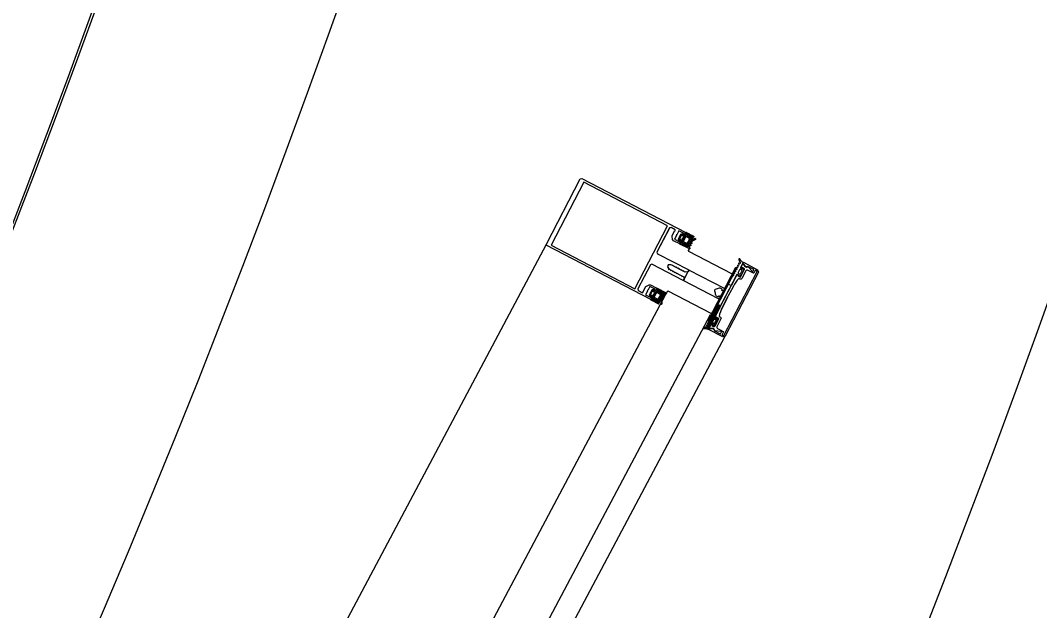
# Model space of a CAD drawing. Header units: millimetres. Extents: x -39 to 9534995, y -146829 to 289341.
# Drawn here: x 563161 to 564022, y -19077 to -18578 of the extents above; entities that cross this region are included whole.
import ezdxf
from ezdxf.enums import TextEntityAlignment as Align

# ---------------------------------------------------------------- set-up
doc = ezdxf.new("R2018")
doc.units = ezdxf.units.MM
for name, color, linetype, lineweight in [('АР_Маркер экспликации', 239, 'Continuous', 13), ('АР_Номер помещения', 250, 'Continuous', 9), ('АР_Перегородки витражные', 152, 'Continuous', 13), ('АР_Подоконники', 163, 'Continuous', 9), ('АР_Размеры дверей', 15, 'Continuous', 0), ('АР_Сущ Несущая стена', 250, 'Continuous', 50), ('ТОНКАЯ', 253, 'Continuous', 0)]:
    doc.layers.add(name, color=color, linetype=linetype, lineweight=lineweight)
doc.layers.add('АР_Названия помещений', color=124, linetype='Continuous', lineweight=5, plot=False)
doc.layers.add('АР_Помещения_площадь', color=19, linetype='Continuous', lineweight=9, plot=False)
doc.layers.get('АР_Размеры дверей').off()
doc.styles.add('ISOCPEUR', font='', dxfattribs={"height": 250})
doc.styles.get("Standard").update_dxf_attribs({"font": 'GOST.TTF'})
doc.styles.get('ISOCPEUR').set_extended_font_data('ISOCPEUR', italic=True)
pattern_1 = [(335.76716334, (-69115.3163, 318510.941), (0.651582564, 1.447617495), []), (65.76716334, (-69115.3163, 318510.941), (-1.447617495, 0.651582564), [])]
pattern_2 = [(56.05056814, (-325577.5326, -14427.2012), (-1.316880117, 0.886556827), []), (146.05056814, (-325577.5326, -14427.2012), (-0.886556827, -1.316880117), [])]

# ---------------------------------------------------------------- blocks, each defined once
blk = doc.blocks.new('*U86')
at = {"color": 7, "style": 'ISOCPEUR', "width": 0.7, "flags": 1}
blk.add_attdef('КАТЕГОРИЯ', (-499.17, -2092.19), '', height=250, dxfattribs=at)
at = {"layer": 'АР_Номер помещения', "color": 7, "style": 'ISOCPEUR', "width": 0.7}
blk.add_attdef('НОМЕР_ПОМЕЩЕНИЯ', text='', height=300, dxfattribs=at).set_placement((-13874.5, 6637.55), align=Align.MIDDLE_CENTER)
at = {"layer": 'АР_Помещения_площадь', "color": 7, "lineweight": 30, "width": 0.7, "flags": 104}
blk.add_attdef('ИМЯ_ПОМЕЩЕНИЯ', text='', height=100, dxfattribs=at).set_placement((157.63, 1217.14), align=Align.MIDDLE_CENTER)
at = {"layer": 'АР_Помещения_площадь', "color": 7, "style": 'ISOCPEUR', "width": 0.7}
blk.add_attdef('ПЛОЩАДЬ_ПОМЕЩЕНИЯ', text='', height=200, dxfattribs=at).set_placement((-12654.58, 407.67), align=Align.MIDDLE_RIGHT)
blk = doc.blocks.new('стойка витр.')
h = blk.add_hatch()
h.set_pattern_fill('ANSI37', scale=0.5, angle=-69.23284)
h.set_pattern_definition(pattern_1)
edge = h.paths.add_edge_path()
edge.add_line((-22.69, 14.14), (-23.04, 15.04))
edge.add_arc((-23.43, 14.89), 0.427, 20.76054, 72.29996)
edge.add_arc((-23.18, 15.7), 0.427, 110.76398, 252.28796, ccw=False)
edge.add_line((-23.33, 16.1), (-22.3, 16.49))
edge.add_arc((-22.24, 16.32), 0.183, 20.74896, 110.78537, ccw=False)
edge.add_line((-22.06, 16.38), (-22.02, 16.27))
edge.add_arc((-21.85, 16.33), 0.183, 200.76661, 335.77797)
edge.add_line((-21.68, 16.26), (-21.09, 17.79))
edge.add_arc((-21.7, 17.96), 0.637, 344.39284, 381.72488)
edge.add_line((-21.11, 18.19), (-22.58, 22.07))
edge.add_arc((-23.18, 21.85), 0.637, 19.80945, 57.14149)
edge.add_line((-22.84, 22.39), (-24.29, 23.14))
edge.add_arc((-24.37, 22.97), 0.183, 65.75635, 200.76772)
edge.add_line((-24.54, 22.91), (-24.5, 22.79))
edge.add_arc((-24.67, 22.73), 0.183, -69.25104, 20.78537, ccw=False)
edge.add_line((-24.6, 22.56), (-25.63, 22.17))
edge.add_arc((-25.78, 22.57), 0.427, 149.24636, 290.77035, ccw=False)
edge.add_arc((-26.51, 23), 0.427, 329.23437, 380.77379)
edge.add_line((-26.11, 23.15), (-26.5, 24.18))
edge.add_arc((-26.67, 24.12), 0.183, 20.74896, 110.78537)
edge.add_line((-26.74, 24.29), (-33.47, 21.74))
edge.add_arc((-33.37, 21.44), 0.306, 107.61202, 200.68829)
edge.add_line((-33.66, 21.34), (-33.4, 20.65))
edge.add_arc((-33.11, 20.76), 0.304, 200.74529, 225.81236)
edge.add_line((-33.33, 20.54), (-31.79, 18.91))
edge.add_arc((-32.01, 18.69), 0.305, -108.86284, 45.7814, ccw=False)
edge.add_arc((-28.71, 27.76), 9.95, 231.95433, 250.04117, ccw=False)
edge.add_arc((-35.14, 19.65), 0.4, 42.30929, 119.22504)
edge.add_arc((-34.91, 19.57), 0.602, 134.39501, 228.6478)
edge.add_arc((-28.54, 27.81), 11.02, 232.08735, 240.88894)
edge.add_arc((-36.89, 12.87), 6.09, 40.7589, 60.61437, ccw=False)
edge.add_arc((-32.5, 16.65), 0.305, -34.89588, 41.60272, ccw=False)
edge.add_line((-32.25, 16.47), (-32.76, 15.76))
edge.add_arc((-32.51, 15.58), 0.305, 145.11007, 256.42425)
edge.add_line((-32.58, 15.29), (-31.73, 15.09))
edge.add_arc((-31.8, 14.79), 0.305, -34.88993, 76.42425, ccw=False)
edge.add_line((-31.55, 14.62), (-32.06, 13.9))
edge.add_arc((-31.81, 13.73), 0.305, 145.11007, 256.42425)
edge.add_line((-31.88, 13.43), (-31.03, 13.24))
edge.add_arc((-31.1, 12.94), 0.305, -24.22466, 76.42043, ccw=False)
edge.add_line((-30.82, 12.82), (-31.6, 11.12))
edge.add_arc((-31.32, 11), 0.305, 155.77106, 290.74029)
edge.add_line((-31.21, 10.71), (-22.8, 13.9))
edge.add_arc((-22.87, 14.07), 0.183, 290.74896, 380.74896)
edge = h.paths.add_edge_path(flags=16)
edge.add_line((-23.1, 21.04), (-22.19, 18.63))
edge.add_arc((-22.7, 18.44), 0.541, -69.23284, 20.76716, ccw=False)
edge.add_line((-22.51, 17.93), (-23.43, 17.58))
edge.add_arc((-23.62, 18.09), 0.541, 200.76716, 290.76716, ccw=False)
edge.add_line((-24.13, 17.9), (-25.04, 20.31))
edge.add_arc((-24.54, 20.5), 0.541, 110.76716, 200.76716, ccw=False)
edge.add_line((-24.73, 21), (-23.8, 21.35))
edge.add_arc((-23.61, 20.85), 0.541, 20.76716, 110.76716, ccw=False)
edge = h.paths.add_edge_path(flags=16)
edge.add_line((-26.85, 20.26), (-25.51, 16.73))
edge.add_arc((-26.02, 16.54), 0.541, -69.23284, 20.76716, ccw=False)
edge.add_line((-25.83, 16.03), (-28.23, 15.12))
edge.add_arc((-28.43, 15.63), 0.541, 200.76716, 290.76716, ccw=False)
edge.add_line((-28.93, 15.43), (-30.27, 18.96))
edge.add_arc((-29.76, 19.16), 0.541, 110.76716, 200.76716, ccw=False)
edge.add_line((-29.96, 19.66), (-27.55, 20.58))
edge.add_arc((-27.36, 20.07), 0.541, 20.76716, 110.76716, ccw=False)
h = blk.add_hatch()
h.set_pattern_fill('ANSI37', scale=0.5, angle=-69.23284)
h.set_pattern_definition(pattern_1)
edge = h.paths.add_edge_path()
edge.add_line((-7.61, -25.63), (-7.27, -26.53))
edge.add_arc((-7.67, -26.68), 0.427, -30.76563, 20.77379, ccw=False)
edge.add_arc((-6.94, -27.12), 0.427, 149.24636, 290.77035)
edge.add_line((-6.79, -27.52), (-5.76, -27.13))
edge.add_arc((-5.83, -26.96), 0.183, 290.74896, 380.78537)
edge.add_line((-5.66, -26.89), (-5.7, -26.78))
edge.add_arc((-5.53, -26.71), 0.183, 65.75635, 200.76772, ccw=False)
edge.add_line((-5.45, -26.55), (-3.99, -27.3))
edge.add_arc((-4.34, -27.83), 0.637, 19.80945, 57.14149, ccw=False)
edge.add_line((-3.74, -27.62), (-2.27, -31.49))
edge.add_arc((-2.86, -31.73), 0.637, -15.60716, 21.72488, ccw=False)
edge.add_line((-2.25, -31.9), (-2.84, -33.43))
edge.add_arc((-3.01, -33.35), 0.183, 200.76661, 335.77797, ccw=False)
edge.add_line((-3.18, -33.42), (-3.22, -33.3))
edge.add_arc((-3.39, -33.37), 0.183, 20.74896, 110.78537)
edge.add_line((-3.46, -33.2), (-4.49, -33.59))
edge.add_arc((-4.33, -33.99), 0.427, 110.76398, 252.28796)
edge.add_arc((-4.59, -34.8), 0.427, 20.76054, 72.29996, ccw=False)
edge.add_line((-4.19, -34.65), (-3.81, -35.67))
edge.add_arc((-3.98, -35.74), 0.183, -69.25104, 20.78537, ccw=False)
edge.add_line((-3.91, -35.91), (-10.64, -38.46))
edge.add_arc((-10.76, -38.18), 0.306, 200.84604, 293.92231, ccw=False)
edge.add_line((-11.05, -38.29), (-11.31, -37.61))
edge.add_arc((-11.02, -37.5), 0.304, 175.72197, 200.78904, ccw=False)
edge.add_line((-11.33, -37.48), (-11.26, -35.23))
edge.add_arc((-11.57, -35.21), 0.305, 355.75293, 510.39717)
edge.add_arc((-3.09, -39.81), 9.95, 151.49316, 169.57999)
edge.add_arc((-13.27, -38.01), 0.4, 282.30929, 359.22504, ccw=False)
edge.add_arc((-13.16, -37.8), 0.602, 172.88652, 267.13932, ccw=False)
edge.add_arc((-2.92, -39.74), 11.02, 160.64539, 169.44698, ccw=False)
edge.add_arc((-19.08, -34.1), 6.09, 340.91996, 360.77542)
edge.add_arc((-13.29, -34.01), 0.305, 359.93161, 436.4302)
edge.add_line((-13.22, -33.72), (-14.08, -33.52))
edge.add_arc((-14.01, -33.22), 0.305, 145.11007, 256.42425, ccw=False)
edge.add_line((-14.26, -33.05), (-13.74, -32.33))
edge.add_arc((-13.99, -32.16), 0.305, 325.11007, 436.42425)
edge.add_line((-13.92, -31.86), (-14.78, -31.67))
edge.add_arc((-14.71, -31.37), 0.305, 145.11007, 256.42425, ccw=False)
edge.add_line((-14.96, -31.2), (-14.45, -30.48))
edge.add_arc((-14.7, -30.31), 0.305, 325.11389, 425.75899)
edge.add_line((-14.57, -30.03), (-16.28, -29.28))
edge.add_arc((-16.16, -29), 0.305, 110.79404, 245.76326, ccw=False)
edge.add_line((-16.26, -28.71), (-7.85, -25.52))
edge.add_arc((-7.79, -25.69), 0.183, 20.78537, 110.78537, ccw=False)
edge = h.paths.add_edge_path(flags=16)
edge.add_line((-3.34, -31.07), (-4.26, -28.66))
edge.add_arc((-4.76, -28.85), 0.541, 20.76716, 110.76716)
edge.add_line((-4.96, -28.35), (-5.88, -28.7))
edge.add_arc((-5.69, -29.21), 0.541, 110.76716, 200.76716)
edge.add_line((-6.19, -29.4), (-5.28, -31.8))
edge.add_arc((-4.78, -31.61), 0.541, 200.76716, 290.76716)
edge.add_line((-4.58, -32.12), (-3.66, -31.77))
edge.add_arc((-3.85, -31.26), 0.541, 290.76716, 380.76716)
edge = h.paths.add_edge_path(flags=16)
edge.add_line((-6.67, -32.97), (-8, -29.44))
edge.add_arc((-8.51, -29.63), 0.541, 20.76716, 110.76716)
edge.add_line((-8.7, -29.13), (-11.11, -30.04))
edge.add_arc((-10.92, -30.55), 0.541, 110.76716, 200.76716)
edge.add_line((-11.42, -30.74), (-10.09, -34.27))
edge.add_arc((-9.58, -34.08), 0.541, 200.76716, 290.76716)
edge.add_line((-9.39, -34.58), (-6.98, -33.67))
edge.add_arc((-7.17, -33.16), 0.541, 290.76716, 380.76716)
h = blk.add_hatch()
h.set_pattern_fill('ANSI37', scale=0.5, angle=-69.23284)
h.set_pattern_definition([(335.76716334, (-69115.9168, 318510.7132), (0.651582564, 1.447617495), []), (65.76716334, (-69115.9168, 318510.7132), (-1.447617495, 0.651582564), [])])
edge = h.paths.add_edge_path()
edge.add_arc((-61.42, -46.18), 0.549, 155.76571, 200.76716)
edge.add_line((-61.92, -45.96), (-61.22, -44.38))
edge.add_arc((-61.05, -44.46), 0.183, 20.76716, 155.76571)
edge.add_line((-60.88, -44.39), (-60.79, -44.62))
edge.add_arc((-60.62, -44.56), 0.183, 200.76716, 290.76716)
edge.add_line((-60.56, -44.73), (-59.42, -44.3))
edge.add_arc((-59.57, -43.9), 0.427, -69.23284, 72.29364)
edge.add_arc((-59.31, -43.08), 0.427, 200.76716, 252.29364)
edge.add_line((-59.71, -43.24), (-63.01, -34.52))
edge.add_arc((-62.72, -34.42), 0.305, 110.76716, 200.76716)
edge.add_line((-62.83, -34.13), (-60.55, -33.27))
edge.add_arc((-60.44, -33.55), 0.304, 76.40287, 110.76716)
edge.add_line((-60.37, -33.26), (-60.07, -33.59))
edge.add_arc((-108.21, -55.86), 53.04, 16.7114, 24.82293)
edge.add_line((-57.41, -40.61), (-57.92, -41.32))
edge.add_arc((-57.67, -41.5), 0.305, 145.11089, 256.42344)
edge.add_line((-57.74, -41.8), (-56.89, -41.99))
edge.add_arc((-56.96, -42.29), 0.305, -34.88911, 76.42344)
edge.add_line((-56.71, -42.46), (-57.17, -43.29))
edge.add_arc((-56.92, -43.47), 0.305, 145.11089, 256.42344)
edge.add_line((-57, -43.76), (-56.14, -43.96))
edge.add_arc((-56.21, -44.26), 0.305, -34.88911, 76.42344)
edge.add_line((-55.96, -44.43), (-56.47, -45.15))
edge.add_arc((-56.22, -45.32), 0.305, 145.11089, 256.42344)
edge.add_line((-56.29, -45.62), (-55.44, -45.81))
edge.add_arc((-55.51, -46.11), 0.305, -34.88911, 76.42344)
edge.add_line((-55.26, -46.28), (-55.77, -47))
edge.add_arc((-55.52, -47.17), 0.305, 145.11089, 256.42344)
edge.add_line((-55.59, -47.47), (-54.69, -47.78))
edge.add_arc((-54.76, -48.08), 0.305, -34.88911, 76.42344)
edge.add_line((-54.51, -48.25), (-55.02, -48.97))
edge.add_arc((-54.77, -49.14), 0.305, 145.11089, 256.42344)
edge.add_line((-54.84, -49.44), (-53.99, -49.63))
edge.add_arc((-54.06, -49.93), 0.305, -34.88911, 76.42344)
edge.add_line((-53.81, -50.1), (-54.32, -50.82))
edge.add_arc((-54.07, -50.99), 0.305, 145.11089, 256.42344)
edge.add_line((-54.14, -51.29), (-53.29, -51.47))
edge.add_arc((-53.36, -51.77), 0.305, -43.67509, 76.4279)
edge.add_line((-53.14, -51.98), (-53.81, -52.62))
edge.add_arc((-53.59, -52.83), 0.305, 136.32859, 262.74713)
edge.add_arc((-54.64, -61.06), 7.99, 59.58604, 82.74713)
edge.add_arc((-50.75, -54.43), 0.305, 253.29101, 419.58604)
edge.add_arc((-52.57, -60.51), 6.03, 73.29101, 110.76716)
edge.add_line((-54.71, -54.86), (-54.82, -54.91))
edge.add_arc((-54.98, -54.51), 0.427, 200.76716, 290.76716)
edge.add_line((-55.37, -54.66), (-56.71, -51.12))
edge.add_arc((-56.32, -50.97), 0.427, 149.23664, 200.76716)
edge.add_arc((-57.05, -50.54), 0.427, -30.76336, 40.0143)
edge.add_arc((-57.05, -50.54), 0.427, 40.00046, 110.76716)
edge.add_line((-57.2, -50.14), (-58.34, -50.57))
edge.add_arc((-58.28, -50.74), 0.183, 110.76716, 200.76716)
edge.add_line((-58.45, -50.81), (-58.36, -51.03))
edge.add_arc((-58.53, -51.1), 0.183, 245.76862, 380.76716)
edge.add_line((-58.61, -51.27), (-60.18, -50.56))
edge.add_arc((-59.95, -50.06), 0.549, 200.76716, 245.76862)
edge.add_line((-60.47, -50.25), (-61.94, -46.38))
edge = h.paths.add_edge_path(flags=16)
edge.add_arc((-59.36, -49.04), 0.541, 200.76716, 290.76716)
edge.add_line((-60.78, -46.83), (-59.87, -49.23))
edge.add_arc((-60.27, -46.63), 0.541, 110.76716, 200.76716)
edge.add_line((-59.31, -45.69), (-60.46, -46.13))
edge.add_arc((-59.12, -46.2), 0.541, 20.76716, 110.76716)
edge.add_line((-57.7, -48.41), (-58.61, -46))
edge.add_arc((-58.21, -48.6), 0.541, -69.23284, 20.76716)
edge.add_line((-59.17, -49.55), (-58.01, -49.11))
at = {"lineweight": 0, "ltscale": 100, "transparency": 33554687}
for points in [[(65.93, 59.28), (-26.64, 24.18), (-25.91, 22.24), (-25.28, 21.96), (-24.82, 22.13), (-25.21, 23.16), (-20.54, 24.93), (-19.2, 21.4), (-18.77, 21.3), (-18.98, 20.83), (-17.68, 17.41), (-22.36, 15.63), (-22.7, 16.55), (-23.16, 16.37), (-23.44, 15.74), (-22.75, 13.92), (-17.17, 16.04), (-16.24, 17.04), (-15.47, 19.81), (-15.44, 20.08), (-17.04, 24.3), (-17.4, 24.56), (-17.47, 25.44), (-13.71, 26.87), (-12.45, 26.3), (-4.31, 4.82), (-4.87, 3.56), (-32.69, -6.98), (-32.79, -7.41), (-32.4, -8.44), (-31.1, -9.12), (-30.3, -8.82), (-29.78, -9.14), (-28.64, -8.71), (-28.59, -8.17), (-28.19, -8.54), (-27.05, -8.11), (-26.88, -7.52), (-26.48, -7.89), (-25.34, -7.46), (-25.28, -6.91), (-24.77, -7.24), (-23.63, -6.81), (-23.57, -6.27), (-23.06, -6.59), (-21.92, -6.16), (-21.86, -5.62), (-21.46, -5.99), (-20.32, -5.55), (-20.15, -4.97), (-19.75, -5.34), (-18.61, -4.91), (-18.44, -4.32), (-18.04, -4.69), (-17.36, -4.43), (-15.14, -4.76), (-14.54, -6.36), (-15.79, -7.88), (-15.87, -8.69), (-16.27, -8.32), (-17.41, -8.75), (-17.58, -9.34), (-17.98, -8.97), (-19.12, -9.4), (-19.29, -9.99), (-19.69, -9.62), (-20.83, -10.05), (-20.89, -10.59), (-21.4, -10.27), (-22.54, -10.7), (-22.6, -11.24), (-23, -10.87), (-24.25, -11.35), (-24.31, -11.89), (-24.71, -11.52), (-25.85, -11.95), (-26.02, -12.54), (-26.42, -12.17), (-27.56, -12.6), (-27.61, -13.14), (-28.13, -12.82), (-29.27, -13.25), (-29.32, -13.79), (-29.89, -15.05), (-29.46, -16.19), (-29.14, -16.33), (-1.33, -5.78), (-0.07, -6.35), (8.12, -27.94), (7.55, -29.2), (3.79, -30.63), (3.22, -29.8), (3.36, -29.49), (1.72, -25.16), (1.56, -25.09), (-0.9, -23.41), (-2.26, -23.27), (-7.84, -25.39), (-7.15, -27.22), (-6.48, -27.61), (-6.02, -27.44), (-6.41, -26.41), (-1.74, -24.64), (-0.4, -28.17), (0.03, -28.27), (-0.18, -28.74), (1.11, -32.16), (-3.56, -33.94), (-3.91, -33.03), (-4.36, -33.2), (-4.65, -33.83), (-3.95, -35.65), (88.62, -0.55), (89.18, 0.71), (67.18, 58.72)], [(63.81, 56.26), (85.07, 0.19), (10.63, -28.03), (-10.63, 28.03)], [(-68.59, -58.47), (-90.15, -1.6), (-90.01, -1.28), (-88.98, -0.9), (-88.55, -0.99), (-87.69, -3.27), (-87.38, -3.41), (-86.69, -3.16), (-86.44, -2.8), (-87.3, -0.52), (-87.16, -0.2), (-82.03, 1.74), (-80.54, 1.26), (-79.7, 1.45), (-77.34, 4.17), (-77.83, 4.77), (-90.48, -0.03), (-91.45, -1.96), (-69.8, -59.05), (-67.8, -59.86), (-55.14, -55.06), (-55.17, -54.29), (-58.74, -53.82), (-59.5, -54.24), (-60.25, -55.69), (-65.38, -57.64), (-65.74, -57.38), (-66.6, -55.1), (-67.03, -55.01), (-67.71, -55.27), (-67.85, -55.58), (-66.99, -57.86), (-67.2, -58.33), (-68.23, -58.72)]]:
    blk.add_lwpolyline(points, close=True, dxfattribs=at)
at = {"color": 7, "lineweight": 0, "ltscale": 100, "transparency": 33554687}
for points in [[(-22.69, 14.14), (-23.04, 15.04, 0.228752), (-23.31, 15.29, -0.710164), (-23.33, 16.1), (-22.3, 16.49, -0.4144), (-22.06, 16.38), (-22.02, 16.27, 0.66825), (-21.68, 16.26), (-21.09, 17.79, 0.164348), (-21.11, 18.19), (-22.58, 22.07, 0.164348), (-22.84, 22.39), (-24.29, 23.14, 0.66825), (-24.54, 22.91), (-24.5, 22.79, -0.4144), (-24.6, 22.56), (-25.63, 22.17, -0.710164), (-26.15, 22.79, 0.228752), (-26.11, 23.15), (-26.5, 24.18, 0.4144), (-26.74, 24.29), (-33.47, 21.74, 0.430028), (-33.66, 21.34), (-33.4, 20.65, 0.109814), (-33.33, 20.54), (-31.79, 18.91, -0.800036), (-32.1, 18.4, -0.079083), (-34.84, 19.92, 0.348803), (-35.33, 20, 0.436125), (-35.31, 19.11, 0.038423), (-33.9, 18.18, -0.086853), (-32.27, 16.85, -0.346763), (-32.25, 16.47), (-32.76, 15.76, 0.527877), (-32.58, 15.29), (-31.73, 15.09, -0.527877), (-31.55, 14.62), (-32.06, 13.9, 0.527877), (-31.88, 13.43), (-31.03, 13.24, -0.469739), (-30.82, 12.82), (-31.6, 11.12, 0.667984), (-31.21, 10.71), (-22.8, 13.9, 0.414214)], [(-74.06, 3.31, 0.57795), (-74.29, 3.79), (-75.22, 3.83, -0.615334), (-75.42, 4.33, 0.101403), (-73.83, 7.12, 0.887085), (-74.38, 7.37, -0.164997), (-77.38, 4.91), (-77.49, 4.86, 0.414304), (-77.74, 4.31), (-76.4, 0.78, 0.228696), (-76.13, 0.52, -0.319049), (-75.83, 0.13, -0.319002), (-76.11, -0.28), (-77.25, -0.72, -0.4144), (-77.48, -0.61), (-77.57, -0.38, 0.668339), (-77.91, -0.37), (-78.61, -1.94, 0.198883), (-78.63, -2.36), (-77.16, -6.24, 0.198883), (-76.87, -6.54), (-75.3, -7.25, 0.668339), (-75.05, -7.02), (-75.14, -6.79, -0.4144), (-75.03, -6.56), (-73.89, -6.12, -0.710202), (-73.37, -6.74, 0.228696), (-73.41, -7.11), (-70.1, -15.82, 0.414362), (-69.71, -16), (-67.43, -15.13, 0.151171), (-67.29, -15.02), (-67.28, -14.57, 0.035408), (-69.94, -7.55), (-70.8, -7.36, -0.527868), (-70.98, -6.89), (-70.47, -6.17, 0.527868), (-70.65, -5.7), (-71.55, -5.39, -0.527868), (-71.73, -4.92), (-71.21, -4.2, 0.527868), (-71.39, -3.73), (-72.25, -3.54, -0.527868), (-72.43, -3.07), (-71.92, -2.35, 0.527868), (-72.1, -1.88), (-72.95, -1.68, -0.527868), (-73.13, -1.21), (-72.66, -0.38, 0.527868), (-72.84, 0.09), (-73.7, 0.28, -0.527868), (-73.88, 0.75), (-73.37, 1.47, 0.527868), (-73.54, 1.94), (-74.4, 2.14, -0.527868), (-74.58, 2.61)], [(-7.61, -25.63), (-7.27, -26.53, -0.228752), (-7.31, -26.9, 0.710164), (-6.79, -27.52), (-5.76, -27.13, 0.4144), (-5.66, -26.89), (-5.7, -26.78, -0.66825), (-5.45, -26.55), (-3.99, -27.3, -0.164348), (-3.74, -27.62), (-2.27, -31.49, -0.164348), (-2.25, -31.9), (-2.84, -33.43, -0.66825), (-3.18, -33.42), (-3.22, -33.3, 0.4144), (-3.46, -33.2), (-4.49, -33.59, 0.710164), (-4.46, -34.39, -0.228752), (-4.19, -34.65), (-3.81, -35.67, -0.4144), (-3.91, -35.91), (-10.64, -38.46, -0.430028), (-11.05, -38.29), (-11.31, -37.61, -0.109814), (-11.33, -37.48), (-11.26, -35.23, 0.800036), (-11.83, -35.06, 0.079083), (-12.87, -38.01, -0.348803), (-13.19, -38.4, -0.436125), (-13.76, -37.72, -0.038423), (-13.32, -36.09, 0.086853), (-12.99, -34.01, 0.346763), (-13.22, -33.72), (-14.08, -33.52, -0.527877), (-14.26, -33.05), (-13.74, -32.33, 0.527877), (-13.92, -31.86), (-14.78, -31.67, -0.527877), (-14.96, -31.2), (-14.45, -30.48, 0.469739), (-14.57, -30.03), (-16.28, -29.28, -0.667984), (-16.26, -28.71), (-7.85, -25.52, -0.414214)], [(-53.29, -51.47, -0.57795), (-53.14, -51.98), (-53.81, -52.62, 0.615334), (-53.63, -53.14, -0.101403), (-50.59, -54.17, -0.887085), (-50.84, -54.73, 0.164997), (-54.71, -54.86), (-54.82, -54.91, -0.414304), (-55.37, -54.66), (-56.71, -51.12, -0.228696), (-56.68, -50.76, 0.319049), (-56.72, -50.26, 0.319002), (-57.2, -50.14), (-58.34, -50.57, 0.4144), (-58.45, -50.81), (-58.36, -51.03, -0.668339), (-58.61, -51.27), (-60.18, -50.56, -0.198883), (-60.47, -50.25), (-61.94, -46.38, -0.198883), (-61.92, -45.96), (-61.22, -44.38, -0.668339), (-60.88, -44.39), (-60.79, -44.62, 0.4144), (-60.56, -44.73), (-59.42, -44.3, 0.710202), (-59.44, -43.49, -0.228696), (-59.71, -43.24), (-63.01, -34.52, -0.414362), (-62.83, -34.13), (-60.55, -33.27, -0.151171), (-60.37, -33.26), (-60.07, -33.59, -0.035408), (-57.41, -40.61), (-57.92, -41.32, 0.527868), (-57.74, -41.8), (-56.89, -41.99, -0.527868), (-56.71, -42.46), (-57.17, -43.29, 0.527868), (-57, -43.76), (-56.14, -43.96, -0.527868), (-55.96, -44.43), (-56.47, -45.15, 0.527868), (-56.29, -45.62), (-55.44, -45.81, -0.527868), (-55.26, -46.28), (-55.77, -47, 0.527868), (-55.59, -47.47), (-54.69, -47.78, -0.527868), (-54.51, -48.25), (-55.02, -48.97, 0.527868), (-54.84, -49.44), (-53.99, -49.63, -0.527868), (-53.81, -50.1), (-54.32, -50.82, 0.527868), (-54.14, -51.29)]]:
    blk.add_lwpolyline(points, format="xyb", close=True, dxfattribs=at)
at = {"color": 7}
for points in [[(-26.85, 20.26), (-25.51, 16.73, -0.414214), (-25.83, 16.03), (-28.23, 15.12, -0.414214), (-28.93, 15.43), (-30.27, 18.96, -0.414214), (-29.96, 19.66), (-27.55, 20.58, -0.414214)], [(-23.1, 21.04), (-22.19, 18.63, -0.414214), (-22.51, 17.93), (-23.43, 17.58, -0.414214), (-24.13, 17.9), (-25.04, 20.31, -0.414214), (-24.73, 21), (-23.8, 21.35, -0.414214)], [(-75.33, -1.91), (-74.42, -4.31, -0.414214), (-74.74, -5.01), (-75.89, -5.45, -0.414214), (-76.59, -5.13), (-77.5, -2.73, -0.414214), (-77.19, -2.03), (-76.03, -1.59, -0.414214)], [(-6.67, -32.97), (-8, -29.44, 0.414214), (-8.7, -29.13), (-11.11, -30.04, 0.414214), (-11.42, -30.74), (-10.09, -34.27, 0.414214), (-9.39, -34.58), (-6.98, -33.67, 0.414214)], [(-3.34, -31.07), (-4.26, -28.66, 0.414214), (-4.96, -28.35), (-5.88, -28.7, 0.414214), (-6.19, -29.4), (-5.28, -31.8, 0.414214), (-4.58, -32.12), (-3.66, -31.77, 0.414214)], [(-57.7, -48.41), (-58.61, -46, 0.414214), (-59.31, -45.69), (-60.46, -46.13, 0.414214), (-60.78, -46.83), (-59.87, -49.23, 0.414214), (-59.17, -49.55), (-58.01, -49.11, 0.414214)]]:
    blk.add_lwpolyline(points, format="xyb", close=True, dxfattribs=at)
at = {"color": 7, "lineweight": 0, "ltscale": 100, "transparency": 33554687}
for points in [[(-26.74, 24.29), (-26.74, 24.29)], [(-22.8, 13.9), (-22.8, 13.9)], [(-72.01, 0.07), (-72.92, -0.28)]]:
    blk.add_lwpolyline(points, dxfattribs=at)
at = {"lineweight": 0, "ltscale": 100, "transparency": 33554687}
for points in [[(-69.84, -5.63), (-69.21, -5.92), (-30.91, 8.61), (-30.63, 9.24), (-31.19, 10.72)], [(-56.06, -41.98), (-55.78, -41.35), (-17.47, -26.83), (-16.84, -27.11), (-16.28, -28.59)]]:
    blk.add_lwpolyline(points, dxfattribs=at)
for points in [[(-73.55, -6.31), (-74.18, -6.03), (-74.75, -6.24), (-74.41, -7.15), (-76.57, -7.98, -0.414362), (-76.97, -7.8), (-79.34, -1.53, -0.414326), (-78.74, -0.19), (-77.26, 0.37), (-76.87, -0.66), (-76.3, -0.44), (-76.06, 0.3), (-77.27, 3.49, 0.551224), (-77.78, 3.6), (-79.92, 1.35, -0.267349), (-80.92, 1.06), (-82.09, 1.4, 0.249629), (-82.59, 1.27), (-86.2, -1.93, 0.827043), (-85.64, -2.84), (-82.1, -1.5, -0.414326), (-80.76, -2.11), (-78.13, -9.06, 0.414326), (-76.79, -9.66), (-75.65, -9.23, -0.082799), (-71.78, -16.33), (-68.28, -25.57), (-67.85, -25.67), (-68.07, -26.14), (-64.61, -35.26, -0.082799), (-62.79, -43.14), (-63.93, -43.57, 0.414326), (-64.53, -44.91), (-61.9, -51.86, -0.414326), (-62.5, -53.2), (-66.03, -54.54, 0.827043), (-65.85, -55.6), (-61.02, -55.6, 0.249629), (-60.56, -55.36), (-59.91, -54.33, -0.267349), (-58.98, -53.89), (-55.88, -54.15, 0.551224), (-55.57, -53.74), (-56.78, -50.55), (-57.45, -50.15), (-58.02, -50.37), (-57.63, -51.39), (-59.11, -51.95, -0.414326), (-60.45, -51.35), (-62.83, -45.08, -0.414362), (-62.65, -44.69), (-60.49, -43.87), (-60.14, -44.78), (-59.57, -44.56), (-59.29, -43.93)], [(-32.4, -8.44), (-32.79, -7.41, 0.523933), (-33.22, -7.19), (-64.21, -18.94, 0.414326), (-64.53, -19.65), (-64.05, -20.9, 0.410627), (-63.35, -21.22), (-62.72, -20.98, 0.492552), (-62.57, -20.68), (-62.75, -20.21, -0.441111), (-62.61, -19.9), (-60.84, -19.29, -0.208057), (-59.95, -19.4, -0.000016), (-56.88, -20.79, -0.439819), (-56.36, -22.16, -0.000016), (-57.74, -25.22, -0.208057), (-58.33, -25.9), (-60.06, -26.62, -0.441111), (-60.37, -26.48), (-60.55, -26.01, 0.492552), (-60.86, -25.88), (-61.49, -26.12, 0.410627), (-61.81, -26.83), (-61.33, -28.08, 0.414326), (-60.62, -28.4), (-29.63, -16.65, 0.523933), (-29.46, -16.19), (-29.85, -15.16)]]:
    blk.add_lwpolyline(points, format="xyb", close=True, dxfattribs=at)
blk.add_lwpolyline([(-72.92, -0.28), (-54.81, -48.03), (-53.9, -47.68), (-72.01, 0.07)], close=True)
at = {"color": 7, "lineweight": 0, "ltscale": 100, "transparency": 33554687}
blk.add_arc((-33.37, 21.44), 0.305, 110.75619, 200.77789, dxfattribs=at)
blk = doc.blocks.new('A$Cf7573d2c')
h = blk.add_hatch()
h.set_pattern_fill('ANSI37', color=5, scale=0.5, angle=11.05057)
h.set_pattern_definition(pattern_2)
edge = h.paths.add_edge_path()
edge.add_line((53.16, -71.84), (54.1, -71.66))
edge.add_arc((54.18, -72.08), 0.427, 49.51777, 101.05719, ccw=False)
edge.add_arc((54.74, -71.43), 0.427, 229.52977, 371.05375)
edge.add_line((55.16, -71.35), (54.94, -70.27))
edge.add_arc((54.77, -70.31), 0.183, 11.03236, 101.06877)
edge.add_line((54.73, -70.13), (54.61, -70.15))
edge.add_arc((54.58, -69.97), 0.183, 146.03976, 281.05113, ccw=False)
edge.add_line((54.42, -69.87), (55.41, -68.56))
edge.add_arc((55.88, -68.99), 0.637, 100.09285, 137.42489, ccw=False)
edge.add_line((55.77, -68.36), (59.84, -67.57))
edge.add_arc((59.97, -68.19), 0.637, 64.67625, 102.00828, ccw=False)
edge.add_line((60.24, -67.61), (61.65, -68.46))
edge.add_arc((61.55, -68.61), 0.183, -78.94999, 56.06138, ccw=False)
edge.add_line((61.58, -68.79), (61.46, -68.81))
edge.add_arc((61.5, -68.99), 0.183, 101.03236, 191.06877)
edge.add_line((61.32, -69.03), (61.53, -70.1))
edge.add_arc((61.95, -70.02), 0.427, 191.04738, 332.57137)
edge.add_arc((62.7, -70.41), 0.427, 101.04395, 152.58336, ccw=False)
edge.add_line((62.62, -70), (63.7, -69.79))
edge.add_arc((63.73, -69.97), 0.183, 11.03236, 101.06877, ccw=False)
edge.add_line((63.91, -69.93), (65.29, -76.99))
edge.add_arc((65, -77.07), 0.306, -78.87056, 14.20571, ccw=False)
edge.add_line((65.05, -77.36), (64.34, -77.51))
edge.add_arc((64.28, -77.21), 0.304, 256.00537, 281.07244, ccw=False)
edge.add_line((64.2, -77.5), (62.01, -77.06))
edge.add_arc((61.93, -77.36), 0.305, 76.03633, 230.68057)
edge.add_arc((67.9, -69.77), 9.95, 231.77656, 249.8634)
edge.add_arc((64.4, -79.51), 0.4, 2.59269, 79.50844, ccw=False)
edge.add_arc((64.21, -79.36), 0.602, 253.16993, 347.42272, ccw=False)
edge.add_arc((67.85, -69.6), 11.02, 240.92879, 249.73039, ccw=False)
edge.add_arc((59.57, -84.57), 6.09, 61.20336, 81.05883)
edge.add_arc((60.46, -78.85), 0.305, 80.21501, 156.71361)
edge.add_line((60.18, -78.73), (59.84, -79.55))
edge.add_arc((59.56, -79.43), 0.305, 225.39348, 336.70766, ccw=False)
edge.add_line((59.35, -79.64), (58.73, -79.02))
edge.add_arc((58.52, -79.23), 0.305, 45.39348, 156.70766)
edge.add_line((58.24, -79.11), (57.9, -79.93))
edge.add_arc((57.62, -79.8), 0.305, 225.39348, 336.70766, ccw=False)
edge.add_line((57.4, -80.02), (56.78, -79.4))
edge.add_arc((56.57, -79.61), 0.305, 45.3973, 146.04239)
edge.add_line((56.32, -79.44), (55.29, -81))
edge.add_arc((55.04, -80.83), 0.305, 191.07744, 326.04667, ccw=False)
edge.add_line((54.74, -80.89), (53.01, -72.06))
edge.add_arc((53.19, -72.02), 0.183, 101.06877, 191.06877, ccw=False)
edge = h.paths.add_edge_path(flags=16)
edge.add_line((59.24, -68.55), (56.71, -69.05))
edge.add_arc((56.81, -69.58), 0.541, 101.05057, 191.05057)
edge.add_line((56.28, -69.68), (56.47, -70.65))
edge.add_arc((57, -70.55), 0.541, 191.05057, 281.05057)
edge.add_line((57.11, -71.08), (59.64, -70.59))
edge.add_arc((59.53, -70.06), 0.541, 281.05057, 371.05057)
edge.add_line((60.06, -69.95), (59.87, -68.98))
edge.add_arc((59.34, -69.08), 0.541, 11.05057, 101.05057)
edge = h.paths.add_edge_path(flags=16)
edge.add_line((60.55, -72.15), (56.85, -72.87))
edge.add_arc((56.95, -73.4), 0.541, 101.05057, 191.05057)
edge.add_line((56.42, -73.51), (56.91, -76.03))
edge.add_arc((57.44, -75.93), 0.541, 191.05057, 281.05057)
edge.add_line((57.55, -76.46), (61.25, -75.74))
edge.add_arc((61.15, -75.21), 0.541, 281.05057, 371.05057)
edge.add_line((61.68, -75.1), (61.19, -72.58))
edge.add_arc((60.66, -72.68), 0.541, 11.05057, 101.05057)
h = blk.add_hatch()
h.set_pattern_fill('ANSI37', color=5, scale=0.5, angle=11.05057)
h.set_pattern_definition(pattern_2)
edge = h.paths.add_edge_path()
edge.add_line((11.41, -80), (10.47, -80.18))
edge.add_arc((10.55, -80.6), 0.427, 101.04395, 152.58336)
edge.add_arc((9.79, -80.21), 0.427, 191.04738, 332.57137, ccw=False)
edge.add_line((9.38, -80.29), (9.16, -79.21))
edge.add_arc((9.34, -79.18), 0.183, 101.03236, 191.06877, ccw=False)
edge.add_line((9.31, -79), (9.43, -78.97))
edge.add_arc((9.39, -78.79), 0.183, 281.05001, 416.06138)
edge.add_line((9.5, -78.64), (8.09, -77.8))
edge.add_arc((7.82, -78.37), 0.637, 64.67625, 102.00828)
edge.add_line((7.68, -77.75), (3.62, -78.55))
edge.add_arc((3.73, -79.17), 0.637, 100.09285, 137.42489)
edge.add_line((3.26, -78.74), (2.27, -80.05))
edge.add_arc((2.42, -80.16), 0.183, 146.03976, 281.05113)
edge.add_line((2.46, -80.33), (2.58, -80.31))
edge.add_arc((2.61, -80.49), 0.183, 11.03236, 101.06877, ccw=False)
edge.add_line((2.79, -80.46), (3, -81.53))
edge.add_arc((2.58, -81.61), 0.427, -130.47023, 11.05375, ccw=False)
edge.add_arc((2.03, -82.26), 0.427, 49.51777, 101.05719)
edge.add_line((1.95, -81.85), (0.87, -82.06))
edge.add_arc((0.91, -82.23), 0.183, 101.03236, 191.06877)
edge.add_line((0.73, -82.27), (2.11, -89.33))
edge.add_arc((2.41, -89.29), 0.306, 187.89542, 280.97169)
edge.add_line((2.47, -89.59), (3.19, -89.45))
edge.add_arc((3.13, -89.15), 0.304, 281.0287, 306.09577)
edge.add_line((3.31, -89.4), (5.18, -88.16))
edge.add_arc((5.36, -88.41), 0.305, -28.57943, 126.06481, ccw=False)
edge.add_arc((-3.02, -83.62), 9.95, 312.23774, 330.32457, ccw=False)
edge.add_arc((3.88, -91.33), 0.4, 122.59269, 199.50844)
edge.add_arc((4, -91.12), 0.602, 214.67841, 308.93121)
edge.add_arc((-3.05, -83.45), 11.02, 312.37075, 321.17235)
edge.add_arc((10.26, -94.2), 6.09, 121.04231, 140.89777, ccw=False)
edge.add_arc((7.28, -89.24), 0.305, 45.38753, 121.88612, ccw=False)
edge.add_line((7.5, -89.02), (8.12, -89.65))
edge.add_arc((8.33, -89.43), 0.305, 225.39348, 336.70766)
edge.add_line((8.61, -89.55), (8.95, -88.74))
edge.add_arc((9.23, -88.86), 0.305, 45.39348, 156.70766, ccw=False)
edge.add_line((9.44, -88.64), (10.06, -89.27))
edge.add_arc((10.28, -89.05), 0.305, 225.39348, 336.70766)
edge.add_line((10.56, -89.17), (10.89, -88.36))
edge.add_arc((11.17, -88.48), 0.305, 56.05875, 156.70384, ccw=False)
edge.add_line((11.34, -88.23), (12.88, -89.28))
edge.add_arc((13.05, -89.03), 0.305, 236.05447, 371.02369)
edge.add_line((13.35, -88.97), (11.63, -80.14))
edge.add_arc((11.45, -80.18), 0.183, 11.03236, 101.03236)
edge = h.paths.add_edge_path(flags=16)
edge.add_line((4.54, -79.24), (7.07, -78.74))
edge.add_arc((7.17, -79.27), 0.541, 11.05057, 101.05057, ccw=False)
edge.add_line((7.7, -79.17), (7.89, -80.14))
edge.add_arc((7.36, -80.24), 0.541, -78.94943, 11.05057, ccw=False)
edge.add_line((7.47, -80.78), (4.94, -81.27))
edge.add_arc((4.83, -80.74), 0.541, 191.05057, 281.05057, ccw=False)
edge.add_line((4.3, -80.84), (4.11, -79.87))
edge.add_arc((4.64, -79.77), 0.541, 101.05057, 191.05057, ccw=False)
edge = h.paths.add_edge_path(flags=16)
edge.add_line((4.68, -83.06), (8.38, -82.34))
edge.add_arc((8.48, -82.87), 0.541, 11.05057, 101.05057, ccw=False)
edge.add_line((9.02, -82.76), (9.51, -85.29))
edge.add_arc((8.98, -85.39), 0.541, -78.94943, 11.05057, ccw=False)
edge.add_line((9.08, -85.93), (5.38, -86.65))
edge.add_arc((5.27, -86.12), 0.541, 191.05057, 281.05057, ccw=False)
edge.add_line((4.74, -86.22), (4.25, -83.7))
edge.add_arc((4.78, -83.59), 0.541, 101.05057, 191.05057, ccw=False)
h = blk.add_hatch()
h.set_pattern_fill('ANSI37', color=5, scale=0.5, angle=11.05057)
h.set_pattern_definition([(56.05056814, (-325577.4095, -14427.8315), (-1.316880117, 0.886556827), []), (146.05056814, (-325577.4095, -14427.8315), (-0.886556827, -1.316880117), [])])
edge = h.paths.add_edge_path()
edge.add_arc((64.33, -128.35), 0.549, 236.04911, 281.05057)
edge.add_line((64.02, -128.8), (62.59, -127.84))
edge.add_arc((62.7, -127.69), 0.183, 101.05057, 236.04911)
edge.add_line((62.66, -127.51), (62.9, -127.46))
edge.add_arc((62.87, -127.28), 0.183, 281.05057, 371.05057)
edge.add_line((63.05, -127.25), (62.81, -126.05))
edge.add_arc((62.39, -126.13), 0.427, 11.05057, 152.57704)
edge.add_arc((61.64, -125.74), 0.427, 281.05057, 332.57704)
edge.add_line((61.72, -126.16), (52.57, -127.95))
edge.add_arc((52.51, -127.65), 0.305, 191.05057, 281.05057)
edge.add_line((52.22, -127.71), (51.75, -125.31))
edge.add_arc((52.05, -125.25), 0.304, 156.68628, 191.05057)
edge.add_line((51.77, -125.13), (52.15, -124.89))
edge.add_arc((65.98, -176.1), 53.04, 96.99481, 105.10633)
edge.add_line((59.52, -123.45), (60.13, -124.08))
edge.add_arc((60.35, -123.86), 0.305, 225.39429, 336.70684)
edge.add_line((60.63, -123.98), (60.97, -123.17))
edge.add_arc((61.25, -123.29), 0.305, 45.39429, 156.70684)
edge.add_line((61.46, -123.07), (62.2, -123.67))
edge.add_arc((62.41, -123.46), 0.305, 225.39429, 336.70684)
edge.add_line((62.69, -123.58), (63.03, -122.77))
edge.add_arc((63.31, -122.89), 0.305, 45.39429, 156.70684)
edge.add_line((63.53, -122.67), (64.14, -123.29))
edge.add_arc((64.36, -123.08), 0.305, 225.39429, 336.70684)
edge.add_line((64.64, -123.2), (64.98, -122.39))
edge.add_arc((65.26, -122.51), 0.305, 45.39429, 156.70684)
edge.add_line((65.47, -122.29), (66.09, -122.91))
edge.add_arc((66.3, -122.7), 0.305, 225.39429, 336.70684)
edge.add_line((66.58, -122.82), (67.04, -121.98))
edge.add_arc((67.32, -122.1), 0.305, 45.39429, 156.70684)
edge.add_line((67.54, -121.89), (68.16, -122.51))
edge.add_arc((68.37, -122.29), 0.305, 225.39429, 336.70684)
edge.add_line((68.65, -122.42), (68.99, -121.6))
edge.add_arc((69.27, -121.72), 0.305, 45.39429, 156.70684)
edge.add_line((69.48, -121.51), (70.1, -122.13))
edge.add_arc((70.31, -121.91), 0.305, 225.39429, 336.70684)
edge.add_line((70.59, -122.04), (70.92, -121.23))
edge.add_arc((71.2, -121.35), 0.305, 36.60831, 156.71131)
edge.add_line((71.44, -121.17), (71.97, -121.93))
edge.add_arc((72.21, -121.75), 0.305, 216.612, 343.03053)
edge.add_arc((80.14, -124.17), 7.99, 139.86945, 163.03053)
edge.add_arc((74.27, -119.22), 0.305, 333.57442, 499.86945)
edge.add_arc((79.94, -122.04), 6.03, 153.57442, 191.05057)
edge.add_line((74.02, -123.2), (74.04, -123.32))
edge.add_arc((73.63, -123.4), 0.427, 281.05057, 371.05057)
edge.add_line((73.71, -123.82), (70, -124.54))
edge.add_arc((69.92, -124.12), 0.427, 229.52004, 281.05057)
edge.add_arc((69.36, -124.77), 0.427, 49.52004, 120.2977)
edge.add_arc((69.36, -124.77), 0.427, 120.28387, 191.05057)
edge.add_line((68.94, -124.86), (69.18, -126.05))
edge.add_arc((69.36, -126.02), 0.183, 191.05057, 281.05057)
edge.add_line((69.39, -126.2), (69.63, -126.15))
edge.add_arc((69.67, -126.33), 0.183, 326.05203, 461.05057)
edge.add_line((69.82, -126.43), (68.85, -127.86))
edge.add_arc((68.4, -127.56), 0.549, 281.05057, 326.05203)
edge.add_line((68.5, -128.09), (64.44, -128.89))
edge = h.paths.add_edge_path(flags=16)
edge.add_arc((67.5, -126.8), 0.541, 281.05057, 371.05057)
edge.add_line((65.07, -127.82), (67.6, -127.33))
edge.add_arc((64.97, -127.29), 0.541, 191.05057, 281.05057)
edge.add_line((64.2, -126.18), (64.44, -127.4))
edge.add_arc((64.73, -126.08), 0.541, 101.05057, 191.05057)
edge.add_line((67.16, -125.06), (64.63, -125.55))
edge.add_arc((67.26, -125.59), 0.541, 11.05057, 101.05057)
edge.add_line((68.03, -126.69), (67.79, -125.48))
at = {"color": 5, "lineweight": 0, "ltscale": 100, "transparency": 33554687}
for points in [[(-18.13, 14.97), (0.85, -82.19), (2.88, -81.8), (3.27, -81.22), (3.18, -80.74), (2.1, -80.95), (1.14, -76.05), (4.85, -75.32), (5.02, -74.92), (5.45, -75.21), (9.04, -74.51), (10, -79.41), (9.04, -79.6), (9.13, -80.08), (9.7, -80.46), (11.62, -80.09), (10.47, -74.23), (9.64, -73.15), (7.04, -71.91), (6.78, -71.84), (2.35, -72.71), (2.04, -73.02), (1.15, -72.94), (0.38, -68.99), (1.15, -67.85), (23.7, -63.44), (24.84, -64.21), (30.55, -93.41), (30.95, -93.58), (32.03, -93.37), (32.92, -92.2), (32.75, -91.37), (33.16, -90.91), (32.93, -89.72), (32.4, -89.57), (32.84, -89.24), (32.6, -88.04), (32.05, -87.78), (32.49, -87.44), (32.25, -86.25), (31.73, -86.1), (32.14, -85.65), (31.9, -84.45), (31.38, -84.31), (31.78, -83.85), (31.55, -82.66), (31.03, -82.51), (31.46, -82.18), (31.22, -80.98), (30.67, -80.72), (31.11, -80.38), (30.87, -79.19), (30.32, -78.92), (30.76, -78.59), (30.62, -77.87), (31.32, -75.74), (32.99, -75.42), (34.28, -76.91), (35.07, -77.12), (34.64, -77.46), (34.87, -78.65), (35.42, -78.92), (34.99, -79.25), (35.22, -80.45), (35.77, -80.71), (35.34, -81.05), (35.57, -82.24), (36.1, -82.39), (35.69, -82.84), (35.92, -84.04), (36.45, -84.18), (36.01, -84.52), (36.27, -85.83), (36.8, -85.98), (36.36, -86.31), (36.6, -87.51), (37.15, -87.77), (36.71, -88.11), (36.95, -89.3), (37.47, -89.45), (37.07, -89.9), (37.3, -91.1), (37.82, -91.24), (38.97, -92.02), (40.17, -91.78), (40.36, -91.5), (34.66, -62.3), (35.43, -61.15), (58.09, -56.73), (59.24, -57.5), (60.01, -61.45), (59.1, -61.87), (58.81, -61.68), (54.26, -62.57), (54.17, -62.71), (52.1, -64.85), (51.74, -66.17), (52.88, -72.03), (54.8, -71.66), (55.3, -71.06), (55.21, -70.58), (54.13, -70.79), (53.17, -65.89), (56.88, -65.16), (57.05, -64.76), (57.48, -65.05), (61.07, -64.34), (62.03, -69.25), (61.07, -69.44), (61.16, -69.92), (61.74, -70.3), (63.65, -69.93), (44.68, 27.24), (43.53, 28.01), (-17.36, 16.12)], [(-15.51, 12.38), (43.34, 23.87), (58.61, -54.27), (-0.25, -65.76)], [(75.23, -137.48), (15.54, -149.14), (15.25, -148.95), (15.04, -147.87), (15.21, -147.47), (17.61, -147), (17.8, -146.71), (17.66, -145.99), (17.35, -145.68), (14.95, -146.15), (14.67, -145.96), (13.62, -140.57), (14.34, -139.19), (14.3, -138.33), (12.01, -135.54), (11.34, -135.92), (13.94, -149.21), (15.68, -150.48), (75.61, -138.78), (76.74, -136.94), (74.14, -123.66), (73.38, -123.56), (72.31, -127), (72.6, -127.81), (73.91, -128.8), (74.96, -134.18), (74.65, -134.49), (72.25, -134.96), (72.08, -135.36), (72.22, -136.08), (72.51, -136.28), (74.9, -135.81), (75.33, -136.1), (75.54, -137.17)]]:
    blk.add_lwpolyline(points, close=True, dxfattribs=at)
for points in [[(53.16, -71.84), (54.1, -71.66, -0.228752), (54.46, -71.75, 0.710164), (55.16, -71.35), (54.94, -70.27, 0.4144), (54.73, -70.13), (54.61, -70.15, -0.66825), (54.42, -69.87), (55.41, -68.56, -0.164348), (55.77, -68.36), (59.84, -67.57, -0.164348), (60.24, -67.61), (61.65, -68.46, -0.66825), (61.58, -68.79), (61.46, -68.81, 0.4144), (61.32, -69.03), (61.53, -70.1, 0.710164), (62.32, -70.22, -0.228752), (62.62, -70), (63.7, -69.79, -0.4144), (63.91, -69.93), (65.29, -76.99, -0.430028), (65.05, -77.36), (64.34, -77.51, -0.109814), (64.2, -77.5), (62.01, -77.06, 0.800036), (61.74, -77.59, 0.079083), (64.47, -79.12, -0.348803), (64.8, -79.49, -0.436125), (64.04, -79.94, -0.038423), (62.5, -79.23, 0.086853), (60.51, -78.55, 0.346763), (60.18, -78.73), (59.84, -79.55, -0.527877), (59.35, -79.64), (58.73, -79.02, 0.527877), (58.24, -79.11), (57.9, -79.93, -0.527877), (57.4, -80.02), (56.78, -79.4, 0.469739), (56.32, -79.44), (55.29, -81, -0.667984), (54.74, -80.89), (53.01, -72.06, -0.414214)], [(11.41, -80), (10.47, -80.18, 0.228752), (10.17, -80.4, -0.710164), (9.38, -80.29), (9.16, -79.21, -0.4144), (9.31, -79), (9.43, -78.97, 0.66825), (9.5, -78.64), (8.09, -77.8, 0.164348), (7.68, -77.75), (3.62, -78.55, 0.164348), (3.26, -78.74), (2.27, -80.05, 0.66825), (2.46, -80.33), (2.58, -80.31, -0.4144), (2.79, -80.46), (3, -81.53, -0.710164), (2.31, -81.94, 0.228752), (1.95, -81.85), (0.87, -82.06, 0.4144), (0.73, -82.27), (2.11, -89.33, 0.430028), (2.47, -89.59), (3.19, -89.45, 0.109814), (3.31, -89.4), (5.18, -88.16, -0.800036), (5.62, -88.55, -0.079083), (3.67, -90.99, 0.348803), (3.5, -91.46, 0.436125), (4.38, -91.59, 0.038423), (5.54, -90.36, -0.086853), (7.12, -88.98, -0.346763), (7.5, -89.02), (8.12, -89.65, 0.527877), (8.61, -89.55), (8.95, -88.74, -0.527877), (9.44, -88.64), (10.06, -89.27, 0.527877), (10.56, -89.17), (10.89, -88.36, -0.469739), (11.34, -88.23), (12.88, -89.28, 0.667984), (13.35, -88.97), (11.63, -80.14, 0.414214)], [(32.03, -93.37), (30.95, -93.58, 0.523933), (30.65, -93.97), (37.01, -126.5, 0.414326), (37.65, -126.93), (38.97, -126.68, 0.410627), (39.4, -126.04), (39.27, -125.37, 0.492552), (39, -125.18), (38.51, -125.28, -0.441111), (38.22, -125.08), (37.92, -123.23, -0.208057), (38.19, -122.37, -0.000016), (40.07, -119.59, -0.439819), (41.5, -119.3, -0.000016), (44.29, -121.18, -0.208057), (44.86, -121.88), (45.28, -123.7, -0.441111), (45.09, -123.99), (44.59, -124.09, 0.492552), (44.42, -124.37), (44.55, -125.03, 0.410627), (45.19, -125.46), (46.51, -125.2, 0.414326), (46.94, -124.56), (40.59, -92.03, 0.523933), (40.17, -91.78), (39.09, -91.99)], [(70.92, -121.23, -0.57795), (71.44, -121.17), (71.97, -121.93, 0.615334), (72.5, -121.84, -0.101403), (74.03, -119.02, -0.887085), (74.54, -119.36, 0.164997), (74.02, -123.2), (74.04, -123.32, -0.414304), (73.71, -123.82), (70, -124.54, -0.228696), (69.64, -124.45, 0.319049), (69.15, -124.41, 0.319002), (68.94, -124.86), (69.18, -126.05, 0.4144), (69.39, -126.2), (69.63, -126.15, -0.668339), (69.82, -126.43), (68.85, -127.86, -0.198883), (68.5, -128.09), (64.44, -128.89, -0.198883), (64.02, -128.81), (62.59, -127.84, -0.668339), (62.66, -127.51), (62.9, -127.46, 0.4144), (63.05, -127.25), (62.81, -126.05, 0.710202), (62.01, -125.94, -0.228696), (61.72, -126.16), (52.57, -127.95, -0.414362), (52.22, -127.71), (51.75, -125.31, -0.151171), (51.77, -125.13), (52.15, -124.89, -0.035408), (59.52, -123.45), (60.13, -124.08, 0.527868), (60.63, -123.98), (60.97, -123.17, -0.527868), (61.46, -123.07), (62.2, -123.67, 0.527868), (62.69, -123.58), (63.03, -122.77, -0.527868), (63.53, -122.67), (64.14, -123.29, 0.527868), (64.64, -123.2), (64.98, -122.39, -0.527868), (65.47, -122.29), (66.09, -122.91, 0.527868), (66.58, -122.82), (67.04, -121.98, -0.527868), (67.54, -121.89), (68.16, -122.51, 0.527868), (68.65, -122.42), (68.99, -121.6, -0.527868), (69.48, -121.51), (70.1, -122.13, 0.527868), (70.59, -122.04)], [(13.42, -132.46, 0.57795), (12.91, -132.6), (12.71, -133.5, -0.615334), (12.18, -133.62, 0.101403), (9.7, -131.59, 0.887085), (9.36, -132.09, -0.164997), (11.28, -135.45), (11.31, -135.57, 0.414304), (11.81, -135.91), (15.52, -135.18, 0.228696), (15.81, -134.96, -0.319049), (16.25, -134.73, -0.319002), (16.61, -135.08), (16.85, -136.27, -0.4144), (16.7, -136.49), (16.46, -136.53, 0.668339), (16.4, -136.86), (17.83, -137.83, 0.198883), (18.24, -137.91), (22.31, -137.12, 0.198883), (22.66, -136.88), (23.62, -135.45, 0.668339), (23.43, -135.17), (23.19, -135.22, -0.4144), (22.98, -135.07), (22.74, -133.88, -0.710202), (23.44, -133.47, 0.228696), (23.8, -133.57), (32.94, -131.78, 0.414362), (33.18, -131.42), (32.72, -129.03, 0.151171), (32.63, -128.87), (32.18, -128.79, 0.035408), (24.82, -130.23), (24.48, -131.04, -0.527868), (23.99, -131.14), (23.37, -130.51, 0.527868), (22.87, -130.61), (22.42, -131.44, -0.527868), (21.92, -131.54), (21.3, -130.92, 0.527868), (20.81, -131.01), (20.47, -131.82, -0.527868), (19.98, -131.92), (19.36, -131.3, 0.527868), (18.86, -131.39), (18.53, -132.2, -0.527868), (18.03, -132.3), (17.29, -131.7, 0.527868), (16.8, -131.8), (16.46, -132.61, -0.527868), (15.97, -132.7), (15.35, -132.08, 0.527868), (14.85, -132.18), (14.52, -132.99, -0.527868), (14.02, -133.08)], [(22.98, -133.58), (22.6, -134.15), (22.71, -134.75), (23.67, -134.56), (24.12, -136.83, -0.414362), (23.88, -137.19), (17.29, -138.48, -0.414326), (16.08, -137.66), (15.77, -136.1), (16.85, -135.89), (16.73, -135.29), (16.04, -134.93), (12.69, -135.59, 0.551224), (12.51, -136.07), (14.36, -138.56, -0.267349), (14.48, -139.59), (13.95, -140.69, 0.249629), (13.99, -141.2), (16.53, -145.3, 0.827043), (17.53, -144.9), (16.8, -141.19, -0.414326), (17.62, -139.97), (24.92, -138.55, 0.414326), (25.74, -137.33), (25.51, -136.14, -0.082799), (33.16, -133.52), (42.85, -131.63), (43.02, -131.23), (43.45, -131.52), (53.03, -129.65, -0.082799), (61.1, -129.19), (61.34, -130.38, 0.414326), (62.55, -131.2), (69.85, -129.78, -0.414326), (71.07, -130.59), (71.79, -134.3, 0.827043), (72.87, -134.3), (73.68, -129.54, 0.249629), (73.52, -129.05), (72.62, -128.24, -0.267349), (72.34, -127.24), (73.12, -124.23, 0.551224), (72.77, -123.85), (69.42, -124.51), (68.91, -125.1), (69.03, -125.7), (70.11, -125.49), (70.41, -127.05, -0.414326), (69.59, -128.26), (63.01, -129.55, -0.414362), (62.65, -129.31), (62.21, -127.03), (63.17, -126.85), (63.05, -126.25), (62.48, -125.86)]]:
    blk.add_lwpolyline(points, format="xyb", close=True, dxfattribs=at)
at = {"color": 5}
for points in [[(59.24, -68.55), (56.71, -69.05, 0.414214), (56.28, -69.68), (56.47, -70.65, 0.414214), (57.11, -71.08), (59.64, -70.59, 0.414214), (60.06, -69.95), (59.87, -68.98, 0.414214)], [(60.55, -72.15), (56.85, -72.87, 0.414214), (56.42, -73.51), (56.91, -76.03, 0.414214), (57.55, -76.46), (61.25, -75.74, 0.414214), (61.68, -75.1), (61.19, -72.58, 0.414214)], [(4.54, -79.24), (7.07, -78.74, -0.414214), (7.7, -79.17), (7.89, -80.14, -0.414214), (7.47, -80.78), (4.94, -81.27, -0.414214), (4.3, -80.84), (4.11, -79.87, -0.414214)], [(4.68, -83.06), (8.38, -82.34, -0.414214), (9.02, -82.76), (9.51, -85.29, -0.414214), (9.08, -85.93), (5.38, -86.65, -0.414214), (4.74, -86.22), (4.25, -83.7, -0.414214)], [(67.16, -125.06), (64.63, -125.55, 0.414214), (64.2, -126.18), (64.44, -127.4, 0.414214), (65.07, -127.82), (67.6, -127.33, 0.414214), (68.03, -126.69), (67.79, -125.48, 0.414214)], [(18.34, -134.59), (20.87, -134.1, -0.414214), (21.5, -134.52), (21.74, -135.73, -0.414214), (21.31, -136.37), (18.79, -136.86, -0.414214), (18.15, -136.44), (17.91, -135.22, -0.414214)]]:
    blk.add_lwpolyline(points, format="xyb", close=True, dxfattribs=at)
at = {"color": 5, "lineweight": 0, "ltscale": 100, "transparency": 33554687}
for points in [[(0.73, -82.27), (0.73, -82.27)], [(11.63, -80.14), (11.63, -80.14)], [(61.09, -122.36), (60.52, -121.97), (52.67, -81.76), (53.06, -81.19), (54.61, -80.89)], [(22.94, -129.81), (23.33, -129.23), (15.48, -89.03), (14.9, -88.64), (13.35, -88.94)], [(16.96, -130.97), (17.15, -131.93)]]:
    blk.add_lwpolyline(points, dxfattribs=at)
at = {"color": 5}
blk.add_lwpolyline([(17.15, -131.93), (67.26, -122.14), (67.08, -121.19), (16.96, -130.97)], close=True, dxfattribs=at)
at = {"color": 5, "lineweight": 0, "ltscale": 100, "transparency": 33554687}
blk.add_arc((2.41, -89.29), 0.305, 191.0396, 281.0613, dxfattribs=at)
at = {"layer": 'АР_Перегородки витражные', "rotation": 80.28340479355269}
blk.add_blockref('стойка витр.', (29.18, -60.01), dxfattribs=at)
blk = doc.blocks.new('A$Cd39b9c29')
at = {"color": 5, "ltscale": 150}
for p, q in [((4689.44, -2681.58), (5926.27, -341.2)), ((4761.68, -2780.82), (6027.15, -383.34)), ((4802.16, -2791.91), (6064.92, -400.43)), ((4821.12, -2795.85), (6077.36, -418.77))]:
    blk.add_line(p, q, dxfattribs=at)
at = {"color": 241, "ltscale": 100, "true_color": 0xf7abae, "xscale": -1, "rotation": 73.7076753199286}
blk.add_blockref('A$Cf7573d2c', (5965.37, -307.27), dxfattribs=at)
blk = doc.blocks.new('A$Cec9b444d')
at = {"layer": 'ТОНКАЯ', "ltscale": 100, "rotation": 359.8999999999999}
blk.add_blockref('A$Cd39b9c29', (-19.13, 2.91), dxfattribs=at)

msp = doc.modelspace()

# ---------------------------------------------------------------- linework, layer by layer
at = {"layer": 'АР_Подоконники', "lineweight": 9, "ltscale": 100}
for centre, radius, start, end in [((554829.32, -15531.77), 8924.05, 271.108834, 356.403957), ((554818.96, -15519.41), 8940.17, 271.691254, 356.329081)]:
    msp.add_arc(centre, radius, start, end, dxfattribs=at)
at = {"layer": 'АР_Сущ Несущая стена', "lineweight": 9, "ltscale": 100}
for centre, radius, start, end in [((554810.69, -15507.75), 9144.28, 272.820638, 356.288731), ((554818.36, -15525.74), 9778.65, 272.592548, 356.635391)]:
    msp.add_arc(centre, radius, start, end, dxfattribs=at)

# ---------------------------------------------------------------- block references
at = {"layer": 'АР_Маркер экспликации', "lineweight": 9}
ref = msp.add_blockref('*U86', (551824.76, -24137.93), dxfattribs=at)
lines = msp.add_mtext('\\W0.8000;Кабинет материальной технологии тип 2', dxfattribs={"layer": 'АР_Названия помещений', "insert": (537990.51, -19330.18), "char_height": 4891.9555, "width": 926.94, "attachment_point": 1})
ref.add_attrib('ИМЯ_ПОМЕЩЕНИЯ', '', (537990.51, -19330.18), dxfattribs={"flags": 104}).embed_mtext(lines)
at = {"layer": 'АР_Размеры дверей', "lineweight": 9, "ltscale": 100}
msp.add_blockref('A$Cec9b444d', (557698.62, -18418.67), dxfattribs=at)

doc.saveas('drawing.dxf')
